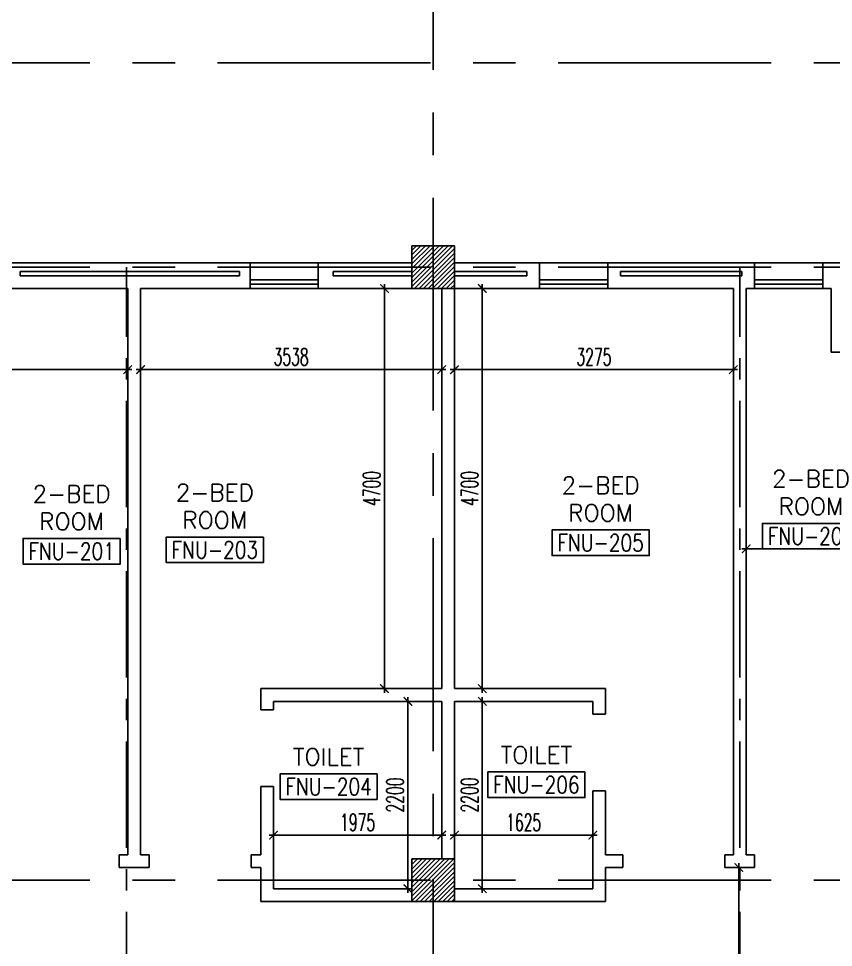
# Model space of a CAD drawing. Extents: x 88852.7 to 88945.7, y 39921.6 to 40001.1.
# Drawn here: x 88863.1 to 88872.67, y 39979.31 to 39990.22 of the extents above; entities that cross this region are included whole.
import ezdxf
from ezdxf.enums import TextEntityAlignment as Align

# ---------------------------------------------------------------- set-up
doc = ezdxf.new("R2010")
doc.units = 0
doc.header["$MEASUREMENT"] = 0
doc.header["$PDMODE"] = 34
doc.linetypes.add('CENTER', pattern=[2, 1.25, -0.25, 0.25, -0.25])
doc.linetypes.add('CENTERX2', pattern=[4, 2.5, -0.5, 0.5, -0.5])
doc.layers.get('0').update_dxf_attribs({"color": 4, "linetype": 'CONTINUOUS'})
doc.layers.get('DEFPOINTS').update_dxf_attribs({"linetype": 'CONTINUOUS'})
for name, color, linetype in [('AX-DIM', 4, 'CONTINUOUS'), ('AXES', 11, 'CENTERX2'), ('AXES1', 11, 'CENTER'), ('COL', 2, 'CONTINUOUS'), ('DIM', 4, 'CONTINUOUS'), ('HAT', 11, 'CONTINUOUS'), ('INSUL', 4, 'CONTINUOUS'), ('RM-BOX', 11, 'CONTINUOUS'), ('RM-NAME', 11, 'CONTINUOUS'), ('RM-NO', 11, 'CONTINUOUS'), ('WALL', 2, 'CONTINUOUS'), ('WIN', 3, 'CONTINUOUS')]:
    doc.layers.add(name, color=color, linetype=linetype)
doc.styles.add('ROMANS', font='ROMANS.shx', dxfattribs={"width": 0.6})
doc.dimstyles.new('DIM-OUT', dxfattribs={"dimscale": 0, "dimtxt": 0.24, "dimasz": 0.08, "dimexe": 0.02, "dimexo": 0.02, "dimgap": 0.05, "dimtad": 1, "dimdec": 0, "dimlfac": 1000, "dimzin": 0, "dimtxsty": 'ROMANS', "dimblk1": 'ARCHTICK', "dimblk2": 'ARCHTICK', "dimsah": 1, "dimcen": 0.01, "dimdle": 0.08, "dimclrd": 4, "dimclre": 4, "dimclrt": 2, "dimazin": 3, "dimtp": 2, "dimtm": 2, "dimtfac": 0.114286, "dimtdec": 0, "dimtix": 1, "dimtmove": 0, "dimatfit": 3, "dimtolj": 1, "dimtzin": 0})
doc.dimstyles.new('STANDARD_IN', dxfattribs={"dimtxt": 0.2, "dimasz": 0.1, "dimexe": 0.07, "dimexo": 0.07, "dimgap": 0.05, "dimtad": 1, "dimdec": 0, "dimlfac": 1000, "dimzin": 0, "dimtxsty": 'ROMANS', "dimblk": 'ARCHTICK', "dimcen": 0.05, "dimdle": 0.05, "dimclrd": 4, "dimclre": 4, "dimclrt": 2, "dimazin": 3, "dimtfac": 1, "dimtdec": 0, "dimtmove": 0, "dimatfit": 3, "dimtolj": 1, "dimtzin": 0})

# ---------------------------------------------------------------- blocks, each defined once
blk = doc.blocks.new('_ARCHTICK')
at = {"color": 0, "linetype": 'BYBLOCK', "const_width": 0.15}
blk.add_lwpolyline([(-0.5, -0.5), (0.5, 0.5)], dxfattribs=at)
blk = doc.blocks.new('*D379')
at = {"layer": 'AX-DIM', "color": 4}
for p, q in [((88860.69, 39999.728), (88935.54, 39999.728)), ((88860.77, 39995.09), (88860.77, 39999.748)), ((88935.46, 39987.57), (88935.46, 39999.748))]:
    blk.add_line(p, q, dxfattribs=at)
at = {"layer": 'DEFPOINTS', "color": 0}
for p in [(88935.46, 39999.728), (88860.77, 39995.07), (88935.46, 39987.55)]:
    blk.add_point(p, dxfattribs=at)
at = {"layer": 'AX-DIM', "color": 4, "xscale": 0.08, "yscale": 0.08, "zscale": 0.08, "rotation": 180}
blk.add_blockref('_ARCHTICK', (88860.77, 39999.728), dxfattribs=at)
at = {"layer": 'AX-DIM', "color": 4, "xscale": 0.08, "yscale": 0.08, "zscale": 0.08}
blk.add_blockref('_ARCHTICK', (88935.46, 39999.728), dxfattribs=at)
at = {"layer": 'AX-DIM', "color": 2, "insert": (88898.115, 39999.898), "char_height": 0.24, "attachment_point": 5, "style": 'ROMANS'}
blk.add_mtext('\\A1;74690', dxfattribs=at)
blk = doc.blocks.new('*D373')
at = {"layer": 'DEFPOINTS', "color": 0, "linetype": 'CONTINUOUS'}
for p in [(88871.559, 39980.25), (88871.608, 39980.25), (88871.971, 39977.45)]:
    blk.add_point(p, dxfattribs=at)
at = {"layer": 'DIM', "color": 4, "linetype": 'CONTINUOUS'}
for p, q in [((88871.559, 39977.4), (88871.559, 39980.3)), ((88871.538, 39980.25), (88871.489, 39980.25)), ((88871.901, 39977.45), (88871.489, 39977.45))]:
    blk.add_line(p, q, dxfattribs=at)
at = {"layer": 'DIM', "color": 4, "linetype": 'CONTINUOUS', "xscale": 0.1, "yscale": 0.1, "zscale": 0.1}
for p, rotation in [((88871.559, 39980.25), 90), ((88871.559, 39977.45), 270)]:
    blk.add_blockref('_ARCHTICK', p, dxfattribs=dict(at, rotation=rotation))
at = {"layer": 'DIM', "color": 2, "linetype": 'CONTINUOUS', "insert": (88871.409, 39978.85), "char_height": 0.2, "attachment_point": 5, "rotation": 90, "style": 'ROMANS'}
blk.add_mtext('\\A1;2800', dxfattribs=at)
blk = doc.blocks.new('*D293')
at = {"layer": 'DEFPOINTS', "color": 0, "linetype": 'CONTINUOUS'}
for p in [(88871.645, 39983.994), (88875.27, 39983.994), (88871.645, 39983.992)]:
    blk.add_point(p, dxfattribs=at)
at = {"layer": 'DIM', "color": 4, "linetype": 'CONTINUOUS'}
for p, q in [((88875.32, 39983.992), (88871.595, 39983.992)), ((88871.645, 39983.924), (88871.645, 39983.922)), ((88875.27, 39983.924), (88875.27, 39983.922))]:
    blk.add_line(p, q, dxfattribs=at)
at = {"layer": 'DIM', "color": 4, "linetype": 'CONTINUOUS', "xscale": 0.1, "yscale": 0.1, "zscale": 0.1, "rotation": 180}
blk.add_blockref('_ARCHTICK', (88871.645, 39983.992), dxfattribs=at)
at = {"layer": 'DIM', "color": 4, "linetype": 'CONTINUOUS', "xscale": 0.1, "yscale": 0.1, "zscale": 0.1}
blk.add_blockref('_ARCHTICK', (88875.27, 39983.992), dxfattribs=at)
at = {"layer": 'DIM', "color": 2, "linetype": 'CONTINUOUS', "insert": (88873.458, 39984.142), "char_height": 0.2, "attachment_point": 5, "style": 'ROMANS'}
blk.add_mtext('\\A1;3625', dxfattribs=at)
blk = doc.blocks.new('*D289')
at = {"layer": 'DEFPOINTS', "color": 0, "linetype": 'CONTINUOUS'}
for p in [(88868.22, 39986.482), (88871.495, 39986.482), (88871.495, 39986.096)]:
    blk.add_point(p, dxfattribs=at)
at = {"layer": 'DIM', "color": 4, "linetype": 'CONTINUOUS'}
for p, q in [((88868.22, 39986.412), (88868.22, 39986.026)), ((88871.495, 39986.412), (88871.495, 39986.026)), ((88868.17, 39986.096), (88871.545, 39986.096))]:
    blk.add_line(p, q, dxfattribs=at)
at = {"layer": 'DIM', "color": 4, "linetype": 'CONTINUOUS', "xscale": 0.1, "yscale": 0.1, "zscale": 0.1, "rotation": 180}
blk.add_blockref('_ARCHTICK', (88868.22, 39986.096), dxfattribs=at)
at = {"layer": 'DIM', "color": 4, "linetype": 'CONTINUOUS', "xscale": 0.1, "yscale": 0.1, "zscale": 0.1}
blk.add_blockref('_ARCHTICK', (88871.495, 39986.096), dxfattribs=at)
at = {"layer": 'DIM', "color": 2, "linetype": 'CONTINUOUS', "insert": (88869.858, 39986.246), "char_height": 0.2, "attachment_point": 5, "style": 'ROMANS'}
blk.add_mtext('\\A1;3275', dxfattribs=at)
blk = doc.blocks.new('*D288')
at = {"layer": 'DEFPOINTS', "color": 0, "linetype": 'CONTINUOUS'}
for p in [(88868.72, 39987.05), (88868.547, 39982.35), (88868.72, 39982.35)]:
    blk.add_point(p, dxfattribs=at)
at = {"layer": 'DIM', "color": 4, "linetype": 'CONTINUOUS'}
for p, q in [((88868.65, 39987.05), (88868.477, 39987.05)), ((88868.547, 39987.1), (88868.547, 39982.3)), ((88868.65, 39982.35), (88868.477, 39982.35))]:
    blk.add_line(p, q, dxfattribs=at)
at = {"layer": 'DIM', "color": 4, "linetype": 'CONTINUOUS', "xscale": 0.1, "yscale": 0.1, "zscale": 0.1}
for p, rotation in [((88868.547, 39987.05), 90), ((88868.547, 39982.35), 270)]:
    blk.add_blockref('_ARCHTICK', p, dxfattribs=dict(at, rotation=rotation))
at = {"layer": 'DIM', "color": 2, "linetype": 'CONTINUOUS', "insert": (88868.397, 39984.7), "char_height": 0.2, "attachment_point": 5, "rotation": 90, "style": 'ROMANS'}
blk.add_mtext('\\A1;4700', dxfattribs=at)
blk = doc.blocks.new('*D287')
at = {"layer": 'DEFPOINTS', "color": 0, "linetype": 'CONTINUOUS'}
for p in [(88868.22, 39980.988), (88869.845, 39980.988), (88869.845, 39980.629)]:
    blk.add_point(p, dxfattribs=at)
at = {"layer": 'DIM', "color": 4, "linetype": 'CONTINUOUS'}
for p, q in [((88868.22, 39980.918), (88868.22, 39980.559)), ((88869.845, 39980.918), (88869.845, 39980.559)), ((88868.17, 39980.629), (88869.895, 39980.629))]:
    blk.add_line(p, q, dxfattribs=at)
at = {"layer": 'DIM', "color": 4, "linetype": 'CONTINUOUS', "xscale": 0.1, "yscale": 0.1, "zscale": 0.1, "rotation": 180}
blk.add_blockref('_ARCHTICK', (88868.22, 39980.629), dxfattribs=at)
at = {"layer": 'DIM', "color": 4, "linetype": 'CONTINUOUS', "xscale": 0.1, "yscale": 0.1, "zscale": 0.1}
blk.add_blockref('_ARCHTICK', (88869.845, 39980.629), dxfattribs=at)
at = {"layer": 'DIM', "color": 2, "linetype": 'CONTINUOUS', "insert": (88869.033, 39980.779), "char_height": 0.2, "attachment_point": 5, "style": 'ROMANS'}
blk.add_mtext('\\A1;1625', dxfattribs=at)
blk = doc.blocks.new('*D286')
at = {"layer": 'DEFPOINTS', "color": 0, "linetype": 'CONTINUOUS'}
for p in [(88868.379, 39982.2), (88868.379, 39980), (88868.547, 39980)]:
    blk.add_point(p, dxfattribs=at)
at = {"layer": 'DIM', "color": 4, "linetype": 'CONTINUOUS'}
for p, q in [((88868.547, 39982.25), (88868.547, 39979.95)), ((88868.449, 39982.2), (88868.617, 39982.2)), ((88868.449, 39980), (88868.617, 39980))]:
    blk.add_line(p, q, dxfattribs=at)
at = {"layer": 'DIM', "color": 4, "linetype": 'CONTINUOUS', "xscale": 0.1, "yscale": 0.1, "zscale": 0.1}
for p, rotation in [((88868.547, 39982.2), 90), ((88868.547, 39980), 270)]:
    blk.add_blockref('_ARCHTICK', p, dxfattribs=dict(at, rotation=rotation))
at = {"layer": 'DIM', "color": 2, "linetype": 'CONTINUOUS', "insert": (88868.397, 39981.1), "char_height": 0.2, "attachment_point": 5, "rotation": 90, "style": 'ROMANS'}
blk.add_mtext('\\A1;2200', dxfattribs=at)
blk = doc.blocks.new('*D285')
at = {"layer": 'DEFPOINTS', "color": 0, "linetype": 'CONTINUOUS'}
for p in [(88866.095, 39981.024), (88868.07, 39981.024), (88868.07, 39980.629)]:
    blk.add_point(p, dxfattribs=at)
at = {"layer": 'DIM', "color": 4, "linetype": 'CONTINUOUS'}
for p, q in [((88866.095, 39980.954), (88866.095, 39980.559)), ((88868.07, 39980.954), (88868.07, 39980.559)), ((88866.045, 39980.629), (88868.12, 39980.629))]:
    blk.add_line(p, q, dxfattribs=at)
at = {"layer": 'DIM', "color": 4, "linetype": 'CONTINUOUS', "xscale": 0.1, "yscale": 0.1, "zscale": 0.1, "rotation": 180}
blk.add_blockref('_ARCHTICK', (88866.095, 39980.629), dxfattribs=at)
at = {"layer": 'DIM', "color": 4, "linetype": 'CONTINUOUS', "xscale": 0.1, "yscale": 0.1, "zscale": 0.1}
blk.add_blockref('_ARCHTICK', (88868.07, 39980.629), dxfattribs=at)
at = {"layer": 'DIM', "color": 2, "linetype": 'CONTINUOUS', "insert": (88867.083, 39980.779), "char_height": 0.2, "attachment_point": 5, "style": 'ROMANS'}
blk.add_mtext('\\A1;1975', dxfattribs=at)
blk = doc.blocks.new('*D407')
at = {"layer": 'DEFPOINTS', "color": 0, "linetype": 'CONTINUOUS'}
for p in [(88868.059, 39982.2), (88867.673, 39980), (88867.705, 39980)]:
    blk.add_point(p, dxfattribs=at)
at = {"layer": 'DIM', "color": 4, "linetype": 'CONTINUOUS'}
for p, q in [((88867.673, 39982.25), (88867.673, 39979.95)), ((88867.989, 39982.2), (88867.603, 39982.2)), ((88867.635, 39980), (88867.603, 39980))]:
    blk.add_line(p, q, dxfattribs=at)
at = {"layer": 'DIM', "color": 4, "linetype": 'CONTINUOUS', "xscale": 0.1, "yscale": 0.1, "zscale": 0.1}
for p, rotation in [((88867.673, 39982.2), 90), ((88867.673, 39980), 270)]:
    blk.add_blockref('_ARCHTICK', p, dxfattribs=dict(at, rotation=rotation))
at = {"layer": 'DIM', "color": 2, "linetype": 'CONTINUOUS', "insert": (88867.523, 39981.1), "char_height": 0.2, "attachment_point": 5, "rotation": 90, "style": 'ROMANS'}
blk.add_mtext('\\A1;2200', dxfattribs=at)
blk = doc.blocks.new('*D284')
at = {"layer": 'DEFPOINTS', "color": 0, "linetype": 'CONTINUOUS'}
for p in [(88867.317, 39987.05), (88867.317, 39982.35), (88867.398, 39982.35)]:
    blk.add_point(p, dxfattribs=at)
at = {"layer": 'DIM', "color": 4, "linetype": 'CONTINUOUS'}
for p, q in [((88867.387, 39987.05), (88867.468, 39987.05)), ((88867.398, 39987.1), (88867.398, 39982.3)), ((88867.387, 39982.35), (88867.468, 39982.35))]:
    blk.add_line(p, q, dxfattribs=at)
at = {"layer": 'DIM', "color": 4, "linetype": 'CONTINUOUS', "xscale": 0.1, "yscale": 0.1, "zscale": 0.1}
for p, rotation in [((88867.398, 39987.05), 90), ((88867.398, 39982.35), 270)]:
    blk.add_blockref('_ARCHTICK', p, dxfattribs=dict(at, rotation=rotation))
at = {"layer": 'DIM', "color": 2, "linetype": 'CONTINUOUS', "insert": (88867.248, 39984.7), "char_height": 0.2, "attachment_point": 5, "rotation": 90, "style": 'ROMANS'}
blk.add_mtext('\\A1;4700', dxfattribs=at)
blk = doc.blocks.new('*D283')
at = {"layer": 'DEFPOINTS', "color": 0, "linetype": 'CONTINUOUS'}
for p in [(88864.533, 39986.609), (88868.07, 39986.609), (88868.07, 39986.096)]:
    blk.add_point(p, dxfattribs=at)
at = {"layer": 'DIM', "color": 4, "linetype": 'CONTINUOUS'}
for p, q in [((88864.533, 39986.539), (88864.533, 39986.026)), ((88868.07, 39986.539), (88868.07, 39986.026)), ((88864.483, 39986.096), (88868.12, 39986.096))]:
    blk.add_line(p, q, dxfattribs=at)
at = {"layer": 'DIM', "color": 4, "linetype": 'CONTINUOUS', "xscale": 0.1, "yscale": 0.1, "zscale": 0.1, "rotation": 180}
blk.add_blockref('_ARCHTICK', (88864.533, 39986.096), dxfattribs=at)
at = {"layer": 'DIM', "color": 4, "linetype": 'CONTINUOUS', "xscale": 0.1, "yscale": 0.1, "zscale": 0.1}
blk.add_blockref('_ARCHTICK', (88868.07, 39986.096), dxfattribs=at)
at = {"layer": 'DIM', "color": 2, "linetype": 'CONTINUOUS', "insert": (88866.302, 39986.246), "char_height": 0.2, "attachment_point": 5, "style": 'ROMANS'}
blk.add_mtext('\\A1;3538', dxfattribs=at)
blk = doc.blocks.new('*D282')
at = {"layer": 'DEFPOINTS', "color": 0, "linetype": 'CONTINUOUS'}
for p in [(88861.02, 39986.079), (88864.383, 39986.096), (88864.383, 39986.079)]:
    blk.add_point(p, dxfattribs=at)
at = {"layer": 'DIM', "color": 4, "linetype": 'CONTINUOUS'}
for p, q in [((88860.97, 39986.096), (88864.433, 39986.096)), ((88861.02, 39986.149), (88861.02, 39986.166)), ((88864.383, 39986.149), (88864.383, 39986.166))]:
    blk.add_line(p, q, dxfattribs=at)
at = {"layer": 'DIM', "color": 4, "linetype": 'CONTINUOUS', "xscale": 0.1, "yscale": 0.1, "zscale": 0.1, "rotation": 180}
blk.add_blockref('_ARCHTICK', (88861.02, 39986.096), dxfattribs=at)
at = {"layer": 'DIM', "color": 4, "linetype": 'CONTINUOUS', "xscale": 0.1, "yscale": 0.1, "zscale": 0.1}
blk.add_blockref('_ARCHTICK', (88864.383, 39986.096), dxfattribs=at)
at = {"layer": 'DIM', "color": 2, "linetype": 'CONTINUOUS', "insert": (88862.702, 39986.246), "char_height": 0.2, "attachment_point": 5, "style": 'ROMANS'}
blk.add_mtext('\\A1;3363', dxfattribs=at)
blk = doc.blocks.new('RM1')
at = {"layer": 'RM-BOX'}
blk.add_lwpolyline([(570, -200), (-570, -200), (-570, -500), (570, -500)], close=True, dxfattribs=at)
at = {"layer": 'RM-NAME', "style": 'ROMANS'}
blk.add_attdef('ROOMNAME1', text='', height=200, dxfattribs=at).set_placement((0, 324), align=Align.MIDDLE)
blk = doc.blocks.new('COL50')
at = {"layer": 'COL'}
blk.add_lwpolyline([(-250, 250), (-250, -250), (250, -250), (250, 250)], close=True, dxfattribs=at)
blk = doc.blocks.new('*X81')
at = {"color": 0}
for p, q in [((73379, 177112), (73857, 177590)), ((73379, 177165), (73804, 177590)), ((73379, 177218), (73751, 177590)), ((73379, 177271), (73698, 177590)), ((73379, 177324), (73645, 177590)), ((73379, 177377), (73592, 177590)), ((73379, 177430), (73539, 177590)), ((73379, 177483), (73486, 177590)), ((73379, 177536), (73433, 177590)), ((73410, 177090), (73879, 177559)), ((73463, 177090), (73879, 177506)), ((73516, 177090), (73879, 177453)), ((73569, 177090), (73879, 177400)), ((73622, 177090), (73879, 177347)), ((73675, 177090), (73879, 177294)), ((73728, 177090), (73879, 177241)), ((73781, 177090), (73879, 177188)), ((73834, 177090), (73879, 177134))]:
    blk.add_line(p, q, dxfattribs=at)
blk = doc.blocks.new('*X82')
at = {"color": 0}
for p, q in [((73379, 169899), (73870, 170390)), ((73379, 169952), (73817, 170390)), ((73379, 170005), (73764, 170390)), ((73379, 170058), (73711, 170390)), ((73379, 170111), (73658, 170390)), ((73379, 170164), (73604, 170390)), ((73379, 170217), (73551, 170390)), ((73379, 170271), (73498, 170390)), ((73379, 170324), (73445, 170390)), ((73379, 170377), (73392, 170390)), ((73423, 169890), (73879, 170346)), ((73476, 169890), (73879, 170293)), ((73529, 169890), (73879, 170240)), ((73582, 169890), (73879, 170187)), ((73635, 169890), (73879, 170134)), ((73688, 169890), (73879, 170081)), ((73741, 169890), (73879, 170028)), ((73794, 169890), (73879, 169975)), ((73847, 169890), (73879, 169922))]:
    blk.add_line(p, q, dxfattribs=at)

msp = doc.modelspace()

# ---------------------------------------------------------------- linework, layer by layer
at = {"layer": 'AXES'}
for p, q in [((88867.9703, 39921.6153), (88867.9703, 40000.4279)), ((88853.4386, 39989.6996), (88876.9703, 39989.6996)), ((88853.4386, 39987.2996), (88876.9703, 39987.2996)), ((88853.4386, 39980.0996), (88876.9703, 39980.0996))]:
    msp.add_line(p, q, dxfattribs=at)
at = {"layer": 'AXES1'}
for p, q in [((88864.3703, 39928.4796), (88864.3703, 39987.2996)), ((88871.5703, 39928.4796), (88871.5703, 39987.2996))]:
    msp.add_line(p, q, dxfattribs=at)
at = {"layer": 'COL'}
msp.add_lwpolyline([(88867.7203, 39987.0496), (88867.7203, 39987.5496), (88868.2203, 39987.5496), (88868.2203, 39987.0496)], close=True, dxfattribs=at)
at = {"layer": 'INSUL'}
for p, q in [((88863.1203, 39987.2496), (88863.1203, 39987.1996)), ((88865.6957, 39987.2496), (88863.1203, 39987.2496)), ((88865.6957, 39987.1996), (88863.1203, 39987.1996)), ((88865.6957, 39987.2496), (88865.6957, 39987.1996)), ((88867.7203, 39987.2496), (88866.7957, 39987.2496)), ((88866.7957, 39987.2496), (88866.7957, 39987.1996)), ((88867.7203, 39987.1996), (88866.7957, 39987.1996)), ((88869.0703, 39987.2496), (88868.2203, 39987.2496)), ((88869.0703, 39987.1996), (88868.2203, 39987.1996)), ((88869.0703, 39987.2496), (88869.0703, 39987.1996)), ((88870.1703, 39987.2496), (88870.1703, 39987.1996)), ((88871.5953, 39987.2496), (88870.1703, 39987.2496)), ((88871.5953, 39987.1996), (88870.1703, 39987.1996)), ((88871.5953, 39987.2496), (88871.5953, 39987.1996))]:
    msp.add_line(p, q, dxfattribs=at)
at = {"layer": 'WALL'}
for p, q in [((88865.8203, 39987.3496), (88862.9703, 39987.3496)), ((88865.8203, 39987.3496), (88865.8203, 39987.0496)), ((88867.7203, 39987.3496), (88866.6203, 39987.3496)), ((88866.6203, 39987.3496), (88866.6203, 39987.0496)), ((88868.2203, 39987.3496), (88869.2203, 39987.3496)), ((88869.2203, 39987.3496), (88869.2203, 39987.0496)), ((88870.0203, 39987.3496), (88870.0203, 39987.0496)), ((88871.7453, 39987.3496), (88870.0203, 39987.3496)), ((88871.7453, 39987.3496), (88871.7453, 39987.0496)), ((88872.5453, 39987.3496), (88872.5453, 39987.0496)), ((88874.9203, 39987.3496), (88872.5453, 39987.3496)), ((88872.5453, 39987.3496), (88872.5453, 39987.0496)), ((88864.3828, 39987.0496), (88862.9703, 39987.0496)), ((88864.3828, 39980.3996), (88864.3828, 39987.0496)), ((88865.8203, 39987.0496), (88864.5328, 39987.0496)), ((88864.5328, 39980.3996), (88864.5328, 39987.0496)), ((88867.7203, 39987.0496), (88866.6203, 39987.0496)), ((88868.0703, 39982.3496), (88868.0703, 39987.0496)), ((88868.2203, 39987.0496), (88869.2203, 39987.0496)), ((88868.2203, 39982.3496), (88868.2203, 39987.0496)), ((88871.4953, 39987.0496), (88870.0203, 39987.0496)), ((88871.4953, 39980.3996), (88871.4953, 39987.0496)), ((88871.7453, 39987.0496), (88871.6453, 39987.0496)), ((88871.6453, 39980.3996), (88871.6453, 39987.0496)), ((88872.6453, 39987.0496), (88872.5453, 39987.0496)), ((88872.6453, 39987.0496), (88872.6453, 39986.2996)), ((88875.2703, 39986.2996), (88872.6453, 39986.2996)), ((88865.9453, 39982.0996), (88865.9453, 39982.3496)), ((88869.9953, 39982.0496), (88869.9953, 39982.3496)), ((88866.0953, 39982.0996), (88866.0953, 39982.1996)), ((88868.0703, 39980.3496), (88868.0703, 39982.1996)), ((88868.2203, 39980.3496), (88868.2203, 39982.1996)), ((88869.8453, 39982.0496), (88869.8453, 39982.1996)), ((88865.9453, 39980.3996), (88865.9453, 39981.1996)), ((88866.0953, 39979.9996), (88866.0953, 39981.1996)), ((88869.8453, 39979.9996), (88869.8453, 39981.1496)), ((88869.9953, 39980.3996), (88869.9953, 39981.1496)), ((88864.2823, 39980.2496), (88864.2823, 39980.3996)), ((88864.6333, 39980.2496), (88864.6333, 39980.3996)), ((88865.8333, 39980.2496), (88865.8333, 39980.3996)), ((88865.8333, 39980.3996), (88865.9453, 39980.3996)), ((88870.1953, 39980.3996), (88869.9953, 39980.3996)), ((88870.1953, 39980.2496), (88870.1953, 39980.3996)), ((88871.3953, 39980.2496), (88871.3953, 39980.3996)), ((88871.7453, 39980.2496), (88871.7453, 39980.3996)), ((88865.8333, 39980.2496), (88865.9453, 39980.2496)), ((88865.9453, 39979.8496), (88865.9453, 39980.2496)), ((88869.9953, 39979.8496), (88869.9953, 39980.2496)), ((88870.1953, 39980.2496), (88869.9953, 39980.2496)), ((88865.9453, 39979.8496), (88867.7203, 39979.8496)), ((88869.9953, 39979.8496), (88868.2203, 39979.8496))]:
    msp.add_line(p, q, dxfattribs=at)
at = {"layer": 'WALL', "linetype": 'BYBLOCK'}
for p, q in [((88865.9453, 39982.3496), (88868.0703, 39982.3496)), ((88869.9953, 39982.3496), (88868.2203, 39982.3496)), ((88866.0953, 39982.1996), (88868.0703, 39982.1996)), ((88869.8453, 39982.1996), (88868.2203, 39982.1996)), ((88865.9453, 39982.0996), (88866.0953, 39982.0996)), ((88869.9953, 39982.0496), (88869.8453, 39982.0496)), ((88865.9453, 39981.1996), (88866.0953, 39981.1996)), ((88869.9953, 39981.1496), (88869.8453, 39981.1496)), ((88864.2823, 39980.3996), (88864.3828, 39980.3996)), ((88864.6333, 39980.3996), (88864.5328, 39980.3996)), ((88871.3953, 39980.3996), (88871.4953, 39980.3996)), ((88871.7453, 39980.3996), (88871.6453, 39980.3996)), ((88864.2823, 39980.2496), (88864.6333, 39980.2496)), ((88871.6703, 39980.2496), (88871.3953, 39980.2496)), ((88871.4703, 39980.2496), (88871.7453, 39980.2496)), ((88866.0953, 39979.9996), (88867.7203, 39979.9996)), ((88869.8453, 39979.9996), (88868.2203, 39979.9996))]:
    msp.add_line(p, q, dxfattribs=at)
at = {"layer": 'WIN'}
for p, q in [((88866.6203, 39987.3496), (88865.8203, 39987.3496)), ((88870.0203, 39987.3496), (88869.2203, 39987.3496)), ((88872.5453, 39987.3496), (88871.7453, 39987.3496)), ((88872.5453, 39987.3496), (88872.2377, 39987.3496)), ((88866.6203, 39987.1496), (88865.8203, 39987.1496)), ((88866.6203, 39987.0996), (88865.8203, 39987.0996)), ((88866.6203, 39987.0496), (88865.8203, 39987.0496)), ((88870.0203, 39987.1496), (88869.2203, 39987.1496)), ((88870.0203, 39987.0996), (88869.2203, 39987.0996)), ((88870.0203, 39987.0496), (88869.2203, 39987.0496)), ((88872.5453, 39987.1496), (88871.7453, 39987.1496)), ((88872.5453, 39987.0996), (88871.7453, 39987.0996)), ((88872.5453, 39987.0496), (88871.7453, 39987.0496)), ((88872.5453, 39987.1496), (88872.2377, 39987.1496)), ((88872.5453, 39987.0996), (88872.2377, 39987.0996)), ((88872.5453, 39987.0496), (88872.2377, 39987.0496))]:
    msp.add_line(p, q, dxfattribs=at)

# ---------------------------------------------------------------- block references
at = {"layer": 'COL', "xscale": -0.001, "yscale": 0.001, "zscale": 0.001, "rotation": 180}
for p in [(88867.9703, 39987.2996), (88867.9703, 39987.2996), (88867.9703, 39980.0996), (88867.9703, 39980.0996)]:
    msp.add_blockref('COL50', p, dxfattribs=at)
at = {"layer": 'COL', "xscale": 0.001, "yscale": 0.001, "zscale": 0.001}
msp.add_blockref('COL50', (88867.9703, 39980.0996), dxfattribs=at)
at = {"layer": 'HAT', "xscale": 0.001, "yscale": 0.001, "zscale": 0.001}
for name in ['*X81', '*X82']:
    msp.add_blockref(name, (88794.341, 39809.9598), dxfattribs=at)
at = {"layer": 'RM-NO'}
ref = msp.add_blockref('RM1', (88872.4074, 39984.4902), dxfattribs=dict(at, xscale=0.001, yscale=0.001, zscale=0.001))
ref.add_attrib('ROOMNO', 'FNU-207', dxfattribs={"height": 0.2, "style": 'ROMANS', "width": 0.8}).set_placement((88872.4074, 39984.1402), align=Align.MIDDLE)
ref.add_attrib('ROOMNAME2', 'ROOM', dxfattribs={"layer": 'RM-NAME', "height": 0.2, "style": 'ROMANS'}).set_placement((88872.4074, 39984.4902), align=Align.MIDDLE)
ref.add_attrib('ROOMNAME1', '2-BED', dxfattribs={"layer": 'RM-NAME', "height": 0.2, "style": 'ROMANS'}).set_placement((88872.4074, 39984.814), align=Align.MIDDLE)
ref = msp.add_blockref('RM1', (88869.9368, 39984.4131), dxfattribs=dict(at, xscale=0.001, yscale=0.001, zscale=0.001))
ref.add_attrib('ROOMNO', 'FNU-205', dxfattribs={"height": 0.2, "style": 'ROMANS', "width": 0.8}).set_placement((88869.9368, 39984.0631), align=Align.MIDDLE)
ref.add_attrib('ROOMNAME2', 'ROOM', dxfattribs={"layer": 'RM-NAME', "height": 0.2, "style": 'ROMANS'}).set_placement((88869.9368, 39984.4131), align=Align.MIDDLE)
ref.add_attrib('ROOMNAME1', '2-BED', dxfattribs={"layer": 'RM-NAME', "height": 0.2, "style": 'ROMANS'}).set_placement((88869.9368, 39984.7369), align=Align.MIDDLE)
ref = msp.add_blockref('RM1', (88863.7247, 39984.3129), dxfattribs=dict(at, xscale=0.001, yscale=0.001, zscale=0.001))
ref.add_attrib('ROOMNO', 'FNU-201', dxfattribs={"height": 0.2, "style": 'ROMANS', "width": 0.8}).set_placement((88863.7247, 39983.9629), align=Align.MIDDLE)
ref.add_attrib('ROOMNAME2', 'ROOM', dxfattribs={"layer": 'RM-NAME', "height": 0.2, "style": 'ROMANS'}).set_placement((88863.7247, 39984.3129), align=Align.MIDDLE)
ref.add_attrib('ROOMNAME1', '2-BED', dxfattribs={"layer": 'RM-NAME', "height": 0.2, "style": 'ROMANS'}).set_placement((88863.7247, 39984.6367), align=Align.MIDDLE)
ref = msp.add_blockref('RM1', (88865.4062, 39984.3291), dxfattribs=dict(at, xscale=0.001, yscale=0.001, zscale=0.001))
ref.add_attrib('ROOMNO', 'FNU-203', dxfattribs={"height": 0.2, "style": 'ROMANS', "width": 0.8}).set_placement((88865.4062, 39983.9791), align=Align.MIDDLE)
ref.add_attrib('ROOMNAME2', 'ROOM', dxfattribs={"layer": 'RM-NAME', "height": 0.2, "style": 'ROMANS'}).set_placement((88865.4062, 39984.3291), align=Align.MIDDLE)
ref.add_attrib('ROOMNAME1', '2-BED', dxfattribs={"layer": 'RM-NAME', "height": 0.2, "style": 'ROMANS'}).set_placement((88865.4062, 39984.6529), align=Align.MIDDLE)
ref = msp.add_blockref('RM1', (88866.742, 39981.5483), dxfattribs=dict(at, xscale=0.001, yscale=0.001, zscale=0.001))
ref.add_attrib('ROOMNO', 'FNU-204', dxfattribs={"height": 0.2, "style": 'ROMANS', "width": 0.8}).set_placement((88866.742, 39981.1983), align=Align.MIDDLE)
ref.add_attrib('ROOMNAME2', 'TOILET', dxfattribs={"layer": 'RM-NAME', "height": 0.2, "style": 'ROMANS'}).set_placement((88866.742, 39981.5483), align=Align.MIDDLE)
ref = msp.add_blockref('RM1', (88869.1824, 39981.5706), dxfattribs=dict(at, xscale=0.001, yscale=0.001, zscale=0.001))
ref.add_attrib('ROOMNO', 'FNU-206', dxfattribs={"height": 0.2, "style": 'ROMANS', "width": 0.8}).set_placement((88869.1824, 39981.2206), align=Align.MIDDLE)
ref.add_attrib('ROOMNAME2', 'TOILET', dxfattribs={"layer": 'RM-NAME', "height": 0.2, "style": 'ROMANS'}).set_placement((88869.1824, 39981.5706), align=Align.MIDDLE)

# ---------------------------------------------------------------- dimensions: what is measured, and where the dimension line sits
at = {"layer": 'AX-DIM'}
dim = msp.add_linear_dim(base=(88935.4603, 39999.7279), p1=(88860.7703, 39995.0699), p2=(88935.4603, 39987.5496), dimstyle='DIM-OUT', override={"dimscale": 1}, dxfattribs=at)
dim.commit()
dim.dimension.update_dxf_attribs({"geometry": '*D379', "text_midpoint": (88898.1153, 39999.8979)})
at = {"layer": 'DIM', "color": 0, "linetype": 'CONTINUOUS'}
for base, p1, p2, picture, middle in [((88867.398, 39982.3496), (88867.3169, 39987.0496), (88867.3169, 39982.3496), '*D284', (88867.248, 39984.6996)), ((88868.5473, 39982.3496), (88868.7203, 39987.0496), (88868.7203, 39982.3496), '*D288', (88868.3973, 39984.6996)), ((88867.673, 39979.9996), (88868.0586, 39982.1996), (88867.7046, 39979.9996), '*D407', (88867.523, 39981.0996)), ((88868.5473, 39979.9996), (88868.3789, 39982.1996), (88868.3789, 39979.9996), '*D286', (88868.3973, 39981.0996)), ((88871.5594, 39980.2496), (88871.9708, 39977.4496), (88871.6078, 39980.2496), '*D373', (88871.4094, 39978.8496))]:
    dim = msp.add_linear_dim(base=base, p1=p1, p2=p2, angle=90, dimstyle='STANDARD_IN', dxfattribs=at)
    dim.commit()
    dim.dimension.update_dxf_attribs({"geometry": picture, "text_midpoint": middle})
for base, p1, p2, picture, middle in [((88868.0702584497, 39986.0956343158), (88864.5327584497, 39986.6085742101), (88868.0702584497, 39986.6085742101), '*D283', (88866.3015084497, 39986.2456343158)), ((88871.4953, 39986.0956), (88868.2203, 39986.4824), (88871.4953, 39986.4824), '*D289', (88869.8578, 39986.2456)), ((88864.3827584497, 39986.0956343158), (88861.0202584497, 39986.0785365705), (88864.3827584497, 39986.0785365705), '*D282', (88862.7015084497, 39986.2456343158)), ((88871.6453, 39983.9925), (88875.2703, 39983.9938), (88871.6453, 39983.9938), '*D293', (88873.4578, 39984.1425)), ((88868.0703, 39980.6292), (88866.0953, 39981.0242), (88868.0703, 39981.0242), '*D285', (88867.0828, 39980.7792)), ((88869.8453, 39980.6292), (88868.2203, 39980.9881), (88869.8453, 39980.9881), '*D287', (88869.0328, 39980.7792))]:
    dim = msp.add_linear_dim(base=base, p1=p1, p2=p2, dimstyle='STANDARD_IN', dxfattribs=at)
    dim.commit()
    dim.dimension.update_dxf_attribs({"geometry": picture, "text_midpoint": middle})

doc.saveas('drawing.dxf')
